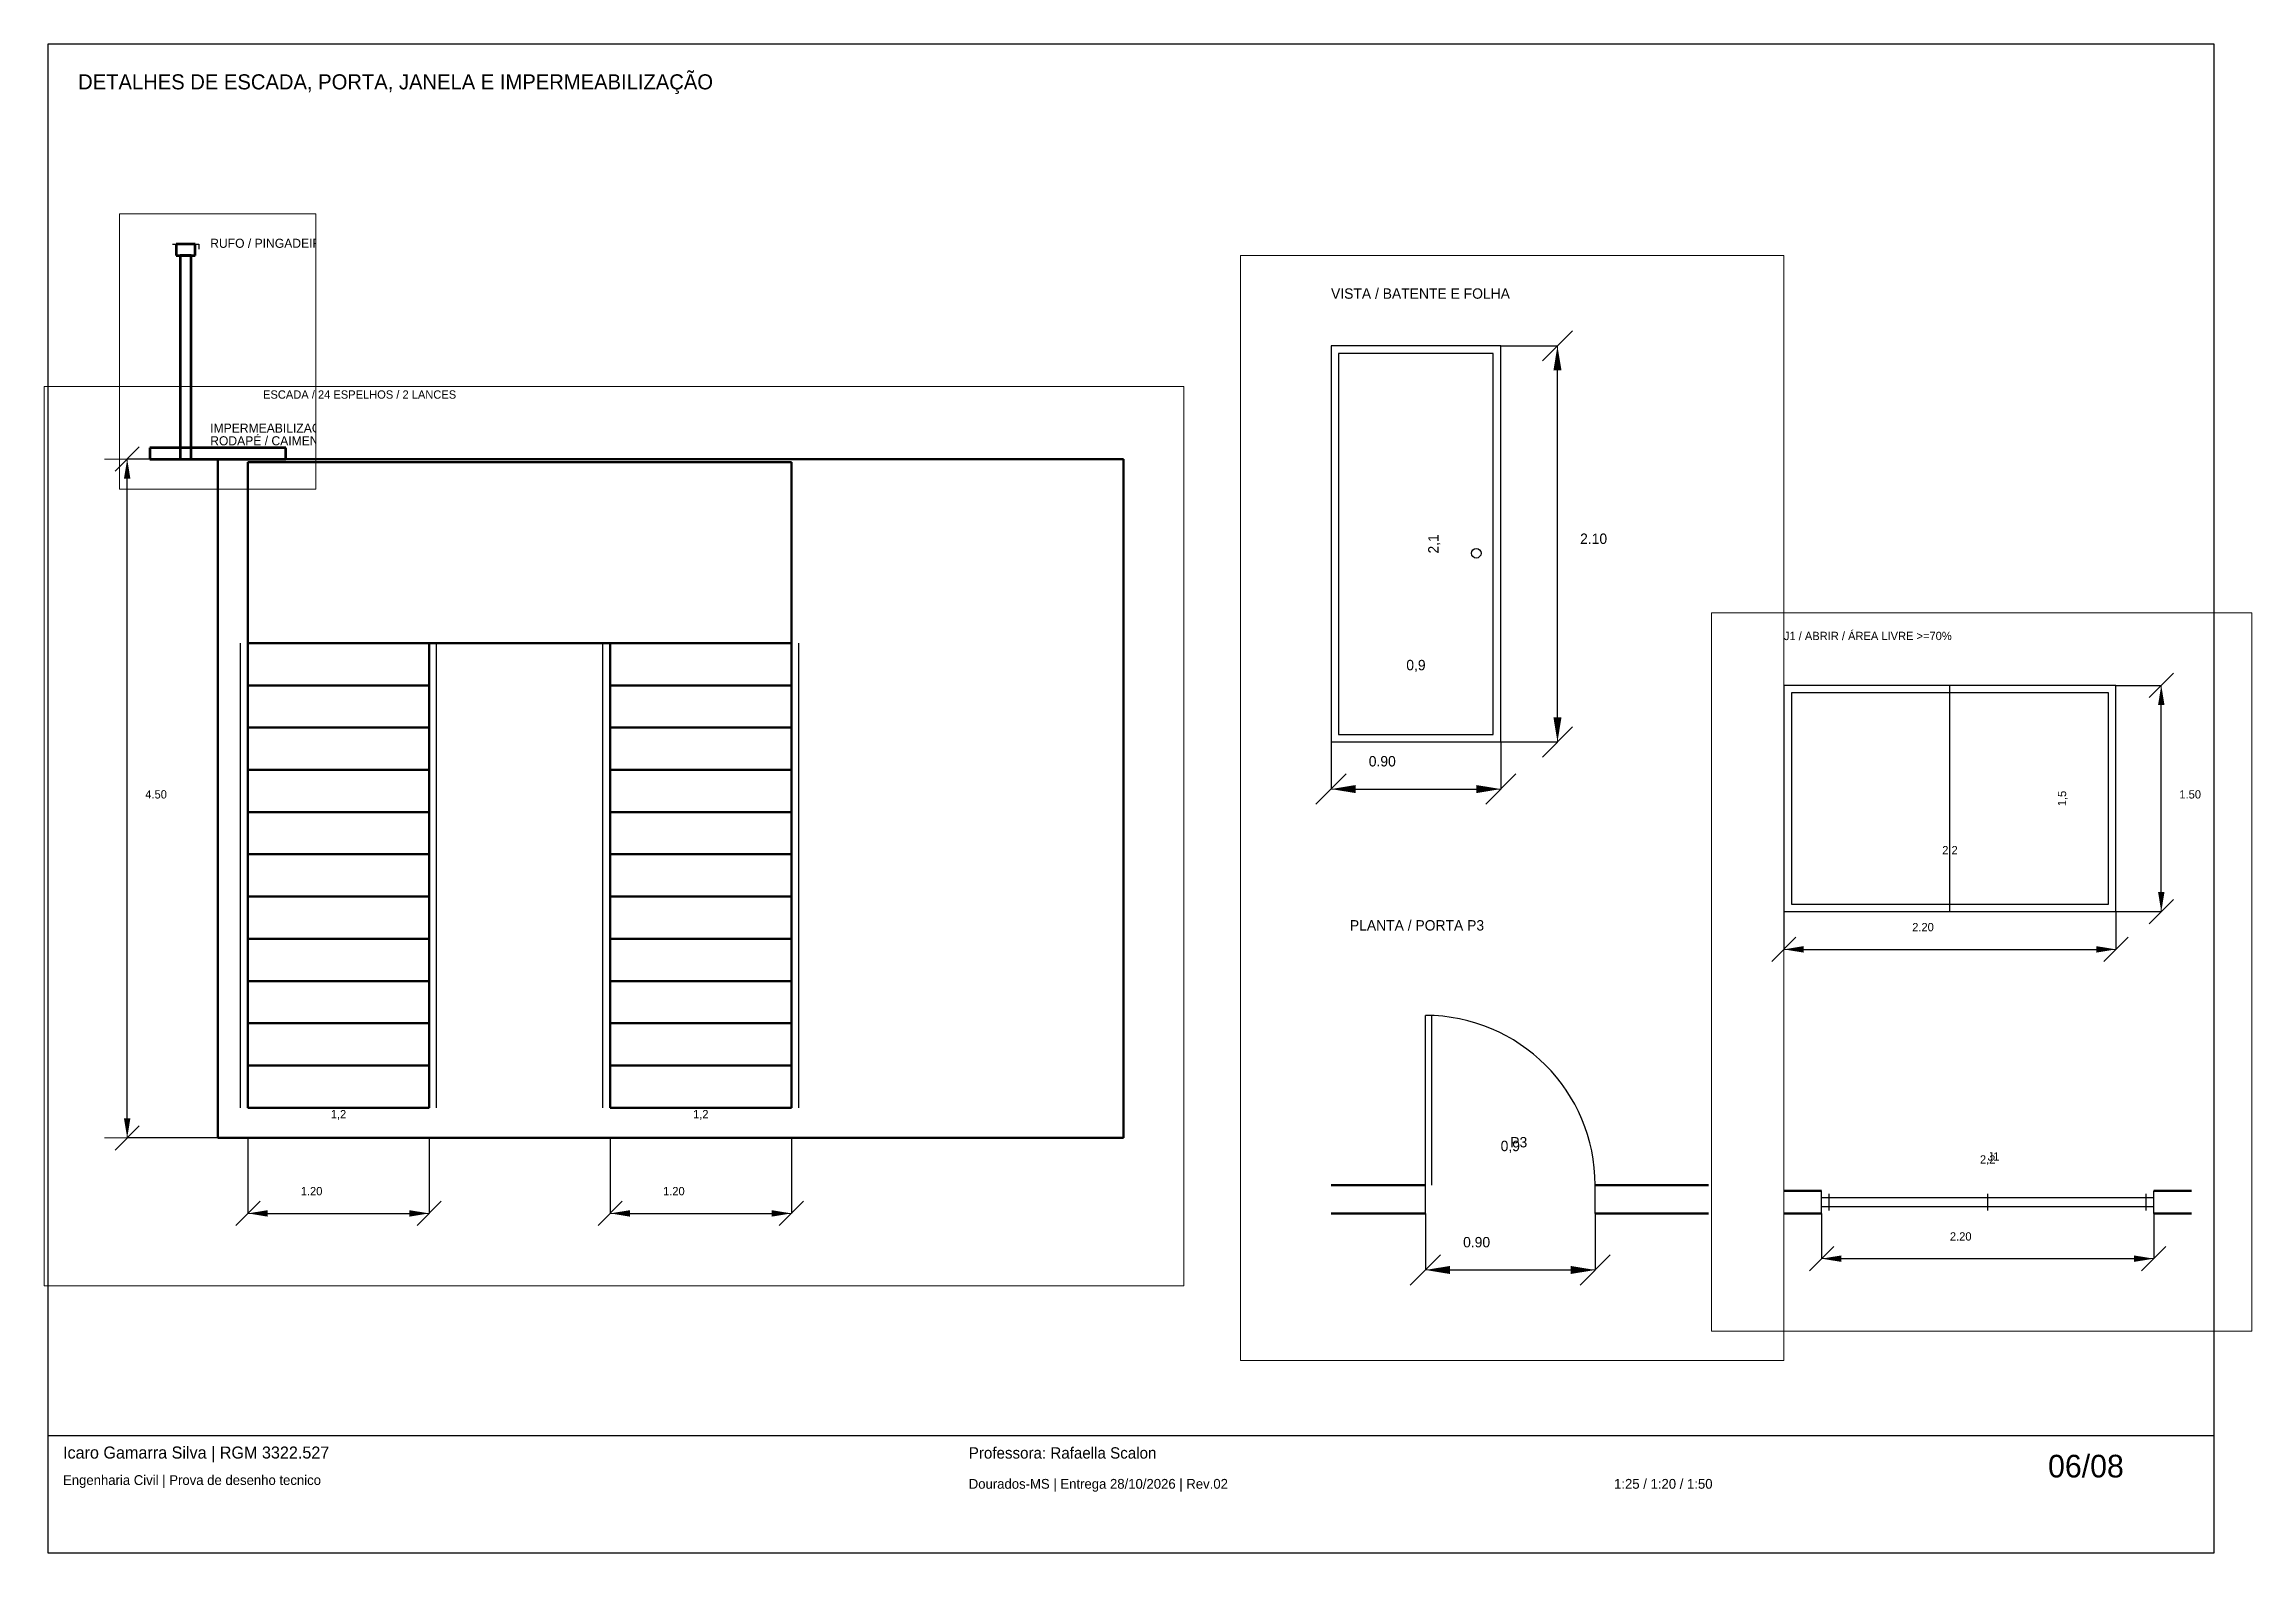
# Paper-space layout '06_DETALHES DE ESC' of a CAD drawing. Header units: metres, sheet in millimetres. Extents: x 9 to 594, y 10 to 410.
# The model-space entities are those that its viewports show. They can reach past a viewport. Long polylines and large blocks are cut down to what shows.
import ezdxf

# ---------------------------------------------------------------- set-up
doc = ezdxf.new("R2010")
doc.units = ezdxf.units.M
for name, color, linetype, lineweight in [('CORTE', 7, 'Continuous', 60), ('COTAS', 2, 'Continuous', 13), ('ESQUADRIAS', 4, 'Continuous', 25), ('PAREDES', 7, 'Continuous', 50), ('TEXTOS', 7, 'Continuous', 15)]:
    doc.layers.add(name, color=color, linetype=linetype, lineweight=lineweight)
doc.dimstyles.get("Standard").update_dxf_attribs({"dimtxt": 2.5, "dimasz": 2.5, "dimexe": 1.25, "dimexo": 0.625, "dimtad": 1, "dimcen": 2.5, "dimazin": 3, "dimtfac": 1, "dimtmove": 0, "dimatfit": 3})

# ---------------------------------------------------------------- blocks, each defined once
blk = doc.blocks.new('_CLOSEDFILLED')
at = {"color": 0, "linetype": 'BYBLOCK'}
blk.add_solid([(-1, 0.164), (0, 0), (-1, -0.164)], dxfattribs=at)
blk = doc.blocks.new('*D67')
for p, q in [((570.5, 0), (570.5, -0.3)), ((571.4, 0), (571.4, -0.3)), ((570.63, -0.3), (571.27, -0.3))]:
    blk.add_line(p, q)
at = {"layer": 'Defpoints'}
for p in [(570.5, 0), (571.4, 0), (570.5, -0.3)]:
    blk.add_point(p, dxfattribs=at)
at = {"layer": 'COTAS', "xscale": 0.13, "yscale": 0.13, "rotation": 180}
blk.add_blockref('_CLOSEDFILLED', (570.5, -0.3), dxfattribs=at)
at = {"layer": 'COTAS', "xscale": 0.13, "yscale": 0.13}
blk.add_blockref('_CLOSEDFILLED', (571.4, -0.3), dxfattribs=at)
at = {"layer": 'COTAS', "insert": (570.95, 0.3525), "char_height": 0.055, "attachment_point": 5}
blk.add_mtext('0,9', dxfattribs=at)
blk = doc.blocks.new('*D68')
for p, q in [((570, 2.5), (570, 2.25)), ((570.9, 2.5), (570.9, 2.25)), ((570.13, 2.25), (570.77, 2.25))]:
    blk.add_line(p, q)
at = {"layer": 'Defpoints'}
for p in [(570, 2.5), (570.9, 2.5), (570, 2.25)]:
    blk.add_point(p, dxfattribs=at)
at = {"layer": 'COTAS', "xscale": 0.13, "yscale": 0.13, "rotation": 180}
blk.add_blockref('_CLOSEDFILLED', (570, 2.25), dxfattribs=at)
at = {"layer": 'COTAS', "xscale": 0.13, "yscale": 0.13}
blk.add_blockref('_CLOSEDFILLED', (570.9, 2.25), dxfattribs=at)
at = {"layer": 'COTAS', "insert": (570.45, 2.9025), "char_height": 0.055, "attachment_point": 5}
blk.add_mtext('0,9', dxfattribs=at)
blk = doc.blocks.new('*D69')
for p, q in [((570.9, 4.6), (571.2, 4.6)), ((571.2, 2.63), (571.2, 4.47)), ((570.9, 2.5), (571.2, 2.5))]:
    blk.add_line(p, q)
at = {"layer": 'Defpoints'}
for p in [(570.9, 4.6), (570.9, 2.5), (571.2, 2.5)]:
    blk.add_point(p, dxfattribs=at)
at = {"layer": 'COTAS', "xscale": 0.13, "yscale": 0.13}
for p, rotation in [((571.2, 4.6), 90), ((571.2, 2.5), 270)]:
    blk.add_blockref('_CLOSEDFILLED', p, dxfattribs=dict(at, rotation=rotation))
at = {"layer": 'COTAS', "insert": (570.5475, 3.55), "char_height": 0.055, "attachment_point": 5, "rotation": 90}
blk.add_mtext('2,1', dxfattribs=at)
blk = doc.blocks.new('*D70')
for p, q in [((580.25, 0), (580.25, -0.3)), ((582.45, 0), (582.45, -0.3)), ((580.38, -0.3), (582.32, -0.3))]:
    blk.add_line(p, q)
at = {"layer": 'Defpoints'}
for p in [(580.25, 0), (582.45, 0), (580.25, -0.3)]:
    blk.add_point(p, dxfattribs=at)
at = {"layer": 'COTAS', "xscale": 0.13, "yscale": 0.13, "rotation": 180}
blk.add_blockref('_CLOSEDFILLED', (580.25, -0.3), dxfattribs=at)
at = {"layer": 'COTAS', "xscale": 0.13, "yscale": 0.13}
blk.add_blockref('_CLOSEDFILLED', (582.45, -0.3), dxfattribs=at)
at = {"layer": 'COTAS', "insert": (581.35, 0.3525), "char_height": 0.055, "attachment_point": 5}
blk.add_mtext('2,2', dxfattribs=at)
blk = doc.blocks.new('*D71')
for p, q in [((580, 2), (580, 1.75)), ((582.2, 2), (582.2, 1.75)), ((580.13, 1.75), (582.07, 1.75))]:
    blk.add_line(p, q)
at = {"layer": 'Defpoints'}
for p in [(580, 2), (582.2, 2), (580, 1.75)]:
    blk.add_point(p, dxfattribs=at)
at = {"layer": 'COTAS', "xscale": 0.13, "yscale": 0.13, "rotation": 180}
blk.add_blockref('_CLOSEDFILLED', (580, 1.75), dxfattribs=at)
at = {"layer": 'COTAS', "xscale": 0.13, "yscale": 0.13}
blk.add_blockref('_CLOSEDFILLED', (582.2, 1.75), dxfattribs=at)
at = {"layer": 'COTAS', "insert": (581.1, 2.4025), "char_height": 0.055, "attachment_point": 5}
blk.add_mtext('2,2', dxfattribs=at)
blk = doc.blocks.new('*D72')
for p, q in [((582.2, 3.5), (582.5, 3.5)), ((582.5, 2.13), (582.5, 3.37)), ((582.2, 2), (582.5, 2))]:
    blk.add_line(p, q)
at = {"layer": 'Defpoints'}
for p in [(582.2, 3.5), (582.2, 2), (582.5, 2)]:
    blk.add_point(p, dxfattribs=at)
at = {"layer": 'COTAS', "xscale": 0.13, "yscale": 0.13}
for p, rotation in [((582.5, 3.5), 90), ((582.5, 2), 270)]:
    blk.add_blockref('_CLOSEDFILLED', p, dxfattribs=dict(at, rotation=rotation))
at = {"layer": 'COTAS', "insert": (581.8475, 2.75), "char_height": 0.055, "attachment_point": 5, "rotation": 90}
blk.add_mtext('1,5', dxfattribs=at)
blk = doc.blocks.new('*D75')
for p, q in [((600.2, 0), (600.2, -0.5)), ((601.4, 0), (601.4, -0.5)), ((600.33, -0.5), (601.27, -0.5))]:
    blk.add_line(p, q)
at = {"layer": 'Defpoints'}
for p in [(600.2, 0), (601.4, 0), (600.2, -0.5)]:
    blk.add_point(p, dxfattribs=at)
at = {"layer": 'COTAS', "xscale": 0.13, "yscale": 0.13, "rotation": 180}
blk.add_blockref('_CLOSEDFILLED', (600.2, -0.5), dxfattribs=at)
at = {"layer": 'COTAS', "xscale": 0.13, "yscale": 0.13}
blk.add_blockref('_CLOSEDFILLED', (601.4, -0.5), dxfattribs=at)
at = {"layer": 'COTAS', "insert": (600.8, 0.1525), "char_height": 0.055, "attachment_point": 5}
blk.add_mtext('1,2', dxfattribs=at)
blk = doc.blocks.new('*D76')
for p, q in [((602.6, 0), (602.6, -0.5)), ((603.8, 0), (603.8, -0.5)), ((602.73, -0.5), (603.67, -0.5))]:
    blk.add_line(p, q)
at = {"layer": 'Defpoints'}
for p in [(602.6, 0), (603.8, 0), (602.6, -0.5)]:
    blk.add_point(p, dxfattribs=at)
at = {"layer": 'COTAS', "xscale": 0.13, "yscale": 0.13, "rotation": 180}
blk.add_blockref('_CLOSEDFILLED', (602.6, -0.5), dxfattribs=at)
at = {"layer": 'COTAS', "xscale": 0.13, "yscale": 0.13}
blk.add_blockref('_CLOSEDFILLED', (603.8, -0.5), dxfattribs=at)
at = {"layer": 'COTAS', "insert": (603.2, 0.1525), "char_height": 0.055, "attachment_point": 5}
blk.add_mtext('1,2', dxfattribs=at)
blk = doc.blocks.new('*D77')
for p, q in [((600, 4.5), (599.4, 4.5)), ((599.4, 0.13), (599.4, 4.37)), ((600, 0), (599.4, 0))]:
    blk.add_line(p, q)
at = {"layer": 'Defpoints'}
for p in [(600, 4.5), (599.4, 0), (600, 0)]:
    blk.add_point(p, dxfattribs=at)
at = {"layer": 'COTAS', "xscale": 0.13, "yscale": 0.13}
for p, rotation in [((599.4, 4.5), 90), ((599.4, 0), 270)]:
    blk.add_blockref('_CLOSEDFILLED', p, dxfattribs=dict(at, rotation=rotation))
at = {"layer": 'COTAS', "insert": (598.7475, 2.25), "char_height": 0.055, "attachment_point": 5, "rotation": 90}
blk.add_mtext('4,5', dxfattribs=at)

msp = doc.modelspace()

# ---------------------------------------------------------------- linework, layer by layer
at = {"layer": 'CORTE'}
for p, q in [((620.2, 2.85), (619.95, 2.85)), ((619.95, 2.85), (619.95, 2.7)), ((620.2, 2.7), (620.2, 2.85)), ((619.95, 2.7), (620.2, 2.7)), ((620.15, 2.7), (620, 2.7)), ((620, 2.7), (620, 0)), ((620.15, 0), (620.15, 2.7)), ((621.4, 0.15), (619.6, 0.15)), ((619.6, 0.15), (619.6, 0)), ((621.4, 0), (621.4, 0.15)), ((619.6, 0), (621.4, 0)), ((620, 0), (620.15, 0))]:
    msp.add_line(p, q, dxfattribs=at)
at = {"layer": 'COTAS'}
for p, q in [((571.12, 4.52), (571.28, 4.68)), ((570.9, 4.6), (571.05, 4.6)), ((571.2, 2.5), (571.2, 4.6)), ((599.32, 4.42), (599.48, 4.58)), ((600, 4.5), (599.25, 4.5)), ((599.4, 0), (599.4, 4.5)), ((582.42, 3.42), (582.58, 3.58)), ((582.2, 3.5), (582.35, 3.5)), ((582.5, 2), (582.5, 3.5)), ((571.12, 2.42), (571.28, 2.58)), ((570, 2.5), (570, 2.4)), ((570.9, 2.5), (570.9, 2.4)), ((570.9, 2.5), (571.05, 2.5)), ((569.92, 2.17), (570.08, 2.33)), ((570, 2.25), (570.9, 2.25)), ((570.82, 2.17), (570.98, 2.33)), ((580, 2), (580, 1.9)), ((582.2, 2), (582.2, 1.9)), ((582.2, 2), (582.35, 2)), ((582.42, 1.92), (582.58, 2.08)), ((579.92, 1.67), (580.08, 1.83)), ((582.12, 1.67), (582.28, 1.83)), ((580, 1.75), (582.2, 1.75)), ((570.5, 0), (570.5, -0.15)), ((571.4, 0), (571.4, -0.15)), ((580.25, 0), (580.25, -0.15)), ((582.45, 0), (582.45, -0.15)), ((600, 0), (599.25, 0)), ((599.32, -0.08), (599.48, 0.08)), ((600.2, 0), (600.2, -0.35)), ((601.4, 0), (601.4, -0.35)), ((602.6, 0), (602.6, -0.35)), ((603.8, 0), (603.8, -0.35)), ((570.42, -0.38), (570.58, -0.22)), ((571.32, -0.38), (571.48, -0.22)), ((580.17, -0.38), (580.33, -0.22)), ((582.37, -0.38), (582.53, -0.22)), ((570.5, -0.3), (571.4, -0.3)), ((580.25, -0.3), (582.45, -0.3)), ((600.12, -0.58), (600.28, -0.42)), ((601.32, -0.58), (601.48, -0.42)), ((602.52, -0.58), (602.68, -0.42)), ((603.72, -0.58), (603.88, -0.42)), ((600.2, -0.5), (601.4, -0.5)), ((602.6, -0.5), (603.8, -0.5))]:
    msp.add_line(p, q, dxfattribs=at)
at = {"layer": 'ESQUADRIAS'}
for p, q in [((570.9, 4.6), (570, 4.6)), ((570, 4.6), (570, 2.5)), ((570.9, 2.5), (570.9, 4.6)), ((570.86, 4.56), (570.04, 4.56)), ((570.04, 4.56), (570.04, 2.54)), ((570.86, 2.54), (570.86, 4.56)), ((582.2, 3.5), (580, 3.5)), ((580, 3.5), (580, 2)), ((582.15, 3.45), (580.05, 3.45)), ((580.05, 3.45), (580.05, 2.05)), ((581.1, 2), (581.1, 3.5)), ((582.15, 2.05), (582.15, 3.45)), ((582.2, 2), (582.2, 3.5)), ((600.15, 0.2), (600.15, 3.28)), ((601.45, 0.2), (601.45, 3.28)), ((602.55, 0.2), (602.55, 3.28)), ((603.85, 0.2), (603.85, 3.28)), ((619.9, 2.85), (620.25, 2.85)), ((620.25, 2.85), (620.25, 2.78)), ((570, 2.5), (570.9, 2.5)), ((570.04, 2.54), (570.86, 2.54)), ((580, 2), (582.2, 2)), ((580.05, 2.05), (582.15, 2.05)), ((570.5, 0.15), (570.5, 1.05)), ((570.535, 0.15), (570.535, 1.05)), ((620.15, 0.15), (620.15, 0.4)), ((570.5, 0), (570.5, 0.15)), ((571.4, 0), (571.4, 0.15)), ((580.25, 0), (580.25, 0.15)), ((580.3, 0.02), (580.3, 0.13)), ((581.35, 0.02), (581.35, 0.13)), ((582.4, 0.02), (582.4, 0.13)), ((582.45, 0), (582.45, 0.15)), ((620.15, 0.15), (621.4, 0.15)), ((580.25, 0.105), (582.45, 0.105)), ((580.25, 0.045), (582.45, 0.045))]:
    msp.add_line(p, q, dxfattribs=at)
msp.add_circle((570.77, 3.5), 0.025, dxfattribs=at)
msp.add_arc((570.5, 0.15), 0.9, 0, 90, dxfattribs=at)
at = {"layer": 'PAREDES'}
for p, q in [((606, 4.5), (600, 4.5)), ((600, 4.5), (600, 0)), ((603.8, 4.48), (600.2, 4.48)), ((600.2, 4.48), (600.2, 3.28)), ((603.8, 3.28), (603.8, 4.48)), ((606, 0), (606, 4.5)), ((601.4, 3.28), (600.2, 3.28)), ((600.2, 3.28), (600.2, 0.2)), ((600.2, 3.28), (603.8, 3.28)), ((600.2, 3.28), (601.4, 3.28)), ((601.4, 0.2), (601.4, 3.28)), ((603.8, 3.28), (602.6, 3.28)), ((602.6, 3.28), (602.6, 0.2)), ((602.6, 3.28), (603.8, 3.28)), ((603.8, 0.2), (603.8, 3.28)), ((600.2, 3), (601.4, 3)), ((602.6, 3), (603.8, 3)), ((600.2, 2.72), (601.4, 2.72)), ((602.6, 2.72), (603.8, 2.72)), ((600.2, 2.44), (601.4, 2.44)), ((602.6, 2.44), (603.8, 2.44)), ((600.2, 2.16), (601.4, 2.16)), ((602.6, 2.16), (603.8, 2.16)), ((600.2, 1.88), (601.4, 1.88)), ((602.6, 1.88), (603.8, 1.88)), ((600.2, 1.6), (601.4, 1.6)), ((602.6, 1.6), (603.8, 1.6)), ((600.2, 1.32), (601.4, 1.32)), ((602.6, 1.32), (603.8, 1.32)), ((600.2, 1.04), (601.4, 1.04)), ((602.6, 1.04), (603.8, 1.04)), ((600.2, 0.76), (601.4, 0.76)), ((602.6, 0.76), (603.8, 0.76)), ((600.2, 0.48), (601.4, 0.48)), ((602.6, 0.48), (603.8, 0.48)), ((570, 0.15), (570.5, 0.15)), ((571.4, 0.15), (572, 0.15)), ((580, 0.15), (580.25, 0.15)), ((582.45, 0.15), (582.7, 0.15)), ((600.2, 0.2), (601.4, 0.2)), ((600.2, 0.2), (601.4, 0.2)), ((602.6, 0.2), (603.8, 0.2)), ((602.6, 0.2), (603.8, 0.2)), ((570, 0), (570.5, 0)), ((571.4, 0), (572, 0)), ((580, 0), (580.25, 0)), ((582.45, 0), (582.7, 0)), ((600, 0), (606, 0))]:
    msp.add_line(p, q, dxfattribs=at)

# ---------------------------------------------------------------- texts
at = {"layer": 'COTAS'}
for s, p in [('2.10', (571.32, 3.55)), ('1.50', (582.62, 2.75)), ('0.90', (570.2, 2.37)), ('4.50', (599.52, 2.25)), ('2.20', (580.85, 1.87)), ('0.90', (570.7, -0.18)), ('2.20', (581.1, -0.18)), ('1.20', (600.55, -0.38)), ('1.20', (602.95, -0.38))]:
    msp.add_text(s, height=0.055, dxfattribs=at).set_placement(p)
at = {"layer": 'TEXTOS'}
for s, height, p in [('ESCADA / 24 ESPELHOS / 2 LANCES', 0.055, (600.3, 4.9)), ('VISTA / BATENTE E FOLHA', 0.055, (570, 4.85)), ('J1 / ABRIR / ÁREA LIVRE >=70%', 0.055, (580, 3.8)), ('RUFO / PINGADEIRA', 0.12, (620.4, 2.8)), ('PLANTA / PORTA P3', 0.055, (570.1, 1.5)), ('IMPERMEABILIZAÇÃO', 0.12, (620.4, 0.35)), ('P3', 0.055, (570.95, 0.35)), ('J1', 0.055, (581.35, 0.35)), ('RODAPÉ / CAIMENTO AO RALO', 0.12, (620.4, 0.182))]:
    msp.add_text(s, height=height, dxfattribs=at).set_placement(p)

# ---------------------------------------------------------------- dimensions: what is measured, and where the dimension line sits
at = {"layer": 'COTAS'}
for base, p1, p2, picture, middle in [((571.2, 2.5), (570.9, 2.5), (570.9, 4.6), '*D69', (570.547, 3.55)), ((599.4, 0), (600, 0), (600, 4.5), '*D77', (598.747, 2.25)), ((582.5, 2), (582.2, 2), (582.2, 3.5), '*D72', (581.847, 2.75))]:
    dim = msp.add_linear_dim(base=base, p1=p1, p2=p2, angle=90, dimstyle='Standard', override={"dimtxt": 0.055, "dimasz": 0.13, "dimtad": 1, "dimdec": 2}, dxfattribs=at)
    dim.commit()
    dim.dimension.update_dxf_attribs({"geometry": picture, "text_midpoint": middle})
for base, p1, p2, picture, middle in [((570, 2.25), (570, 2.5), (570.9, 2.5), '*D68', (570.45, 2.902)), ((580, 1.75), (580, 2), (582.2, 2), '*D71', (581.1, 2.402)), ((570.5, -0.3), (570.5, 0), (571.4, 0), '*D67', (570.95, 0.352)), ((580.25, -0.3), (580.25, 0), (582.45, 0), '*D70', (581.35, 0.352)), ((600.2, -0.5), (600.2, 0), (601.4, 0), '*D75', (600.8, 0.152)), ((602.6, -0.5), (602.6, 0), (603.8, 0), '*D76', (603.2, 0.152))]:
    dim = msp.add_linear_dim(base=base, p1=p1, p2=p2, dimstyle='Standard', override={"dimtxt": 0.055, "dimasz": 0.13, "dimtad": 1, "dimdec": 2}, dxfattribs=at)
    dim.commit()
    dim.dimension.update_dxf_attribs({"geometry": picture, "text_midpoint": middle})

psp = doc.layouts.new('06_DETALHES DE ESC')

# ---------------------------------------------------------------- linework, layer by layer
for points in [[(10, 10), (584, 10), (584, 410), (10, 410)], [(10, 10), (584, 10), (584, 41), (10, 41)]]:
    psp.add_lwpolyline(points, close=True)

# ---------------------------------------------------------------- texts
for s, height, p in [('DETALHES DE ESCADA, PORTA, JANELA E IMPERMEABILIZAÇÃO', 4, (18, 398)), ('Icaro Gamarra Silva | RGM 3322.527', 3.2, (14, 35)), ('Professora: Rafaella Scalon', 3, (254, 35)), ('06/08', 6, (540, 30)), ('Engenharia Civil | Prova de desenho tecnico', 2.6, (14, 28)), ('Dourados-MS | Entrega 28/10/2026 | Rev.02', 2.6, (254, 27)), ('1:25 / 1:20 / 1:50', 2.6, (425, 27))]:
    psp.add_text(s, height=height).set_placement(p)

# ---------------------------------------------------------------- viewports
at = {"layer": 'VIEWPORTS'}
for center, size, view_center_point, view_height, status in [((55, 328.5), (52, 73), (620.5, 1.425), 3.65, 5), ((398, 207.5), (144, 293), (570.96, 2.15), 5.86, 3), ((522.4, 164), (143.2, 190.4), (581.31, 1.6), 4.76, 4)]:
    psp.add_viewport(center=center, size=size, view_center_point=view_center_point, view_height=view_height, status=status, dxfattribs=at)
psp.add_viewport(center=(160, 200), size=(302, 238.4), view_center_point=(602.625, 2), view_height=5.96, dxfattribs=at)

doc.saveas('drawing.dxf')
